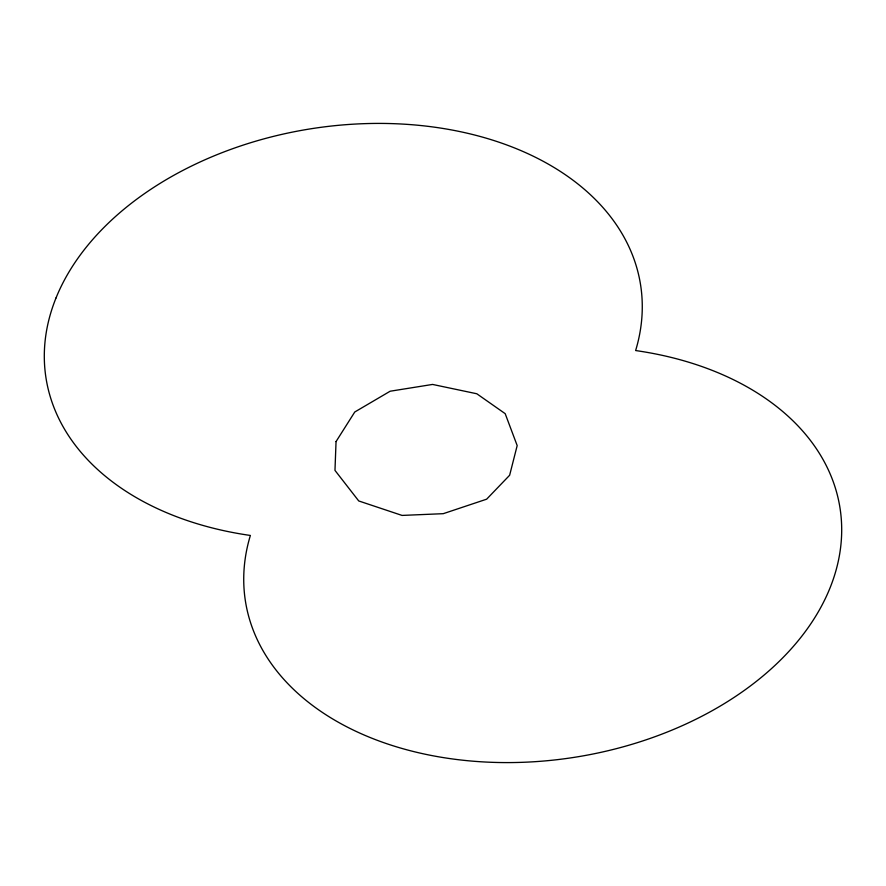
<?xml version="1.0" encoding="UTF-8"?>
<svg xmlns="http://www.w3.org/2000/svg" width="886" height="886" viewBox="0 0 886 886"><rect width="100%" height="100%" fill="white"/><g stroke="black" fill="none" stroke-linecap="round" stroke-linejoin="round"><path stroke-width="1.33" d="M336.049 441.571L334.974 470.388L358.741 500.955L402.056 515.419L443.244 513.681L486.647 499.183L509.638 475.25L517.18 445.58L505.186 413.662L476.801 393.761L432.578 384.435L390.15 391.224L354.765 412.001L336.049 441.571M56.028 297.94A300.919 205.231 -8.9 0 0 250.373 535.454A300.919 205.231 -8.9 0 0 469.857 760.919A300.919 205.231 -8.9 0 0 829.972 588.06A300.919 205.231 -8.9 0 0 635.627 350.546A300.919 205.231 -8.9 0 0 416.143 125.081A300.919 205.231 -8.9 0 0 56.028 297.94"/></g></svg>
